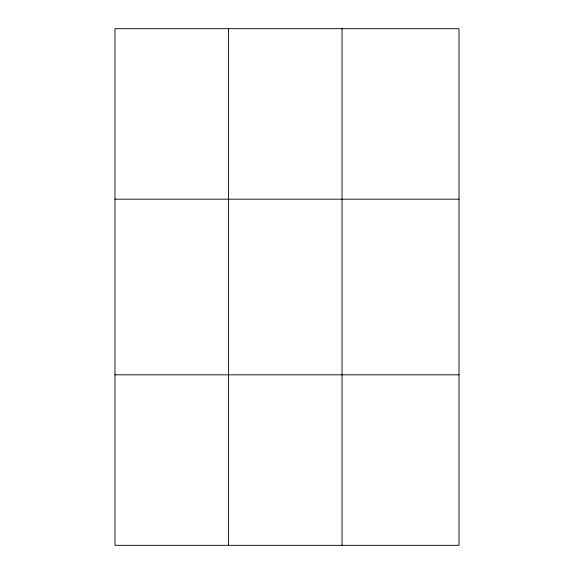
<?xml version="1.0" encoding="UTF-8"?>
<svg xmlns="http://www.w3.org/2000/svg" width="574" height="574" viewBox="0 0 574 574"><rect width="100%" height="100%" fill="white"/><g stroke="black" fill="none" stroke-linecap="round" stroke-linejoin="round"><path stroke-width="0.86" d="M228.517 545.3L228.517 28.7M342.047 545.3L342.047 28.7M459.021 199.178L459.021 28.7L114.979 28.7L114.979 545.3L459.021 545.3L459.021 199.178L114.979 199.178M114.979 374.822L459.021 374.822"/></g></svg>
